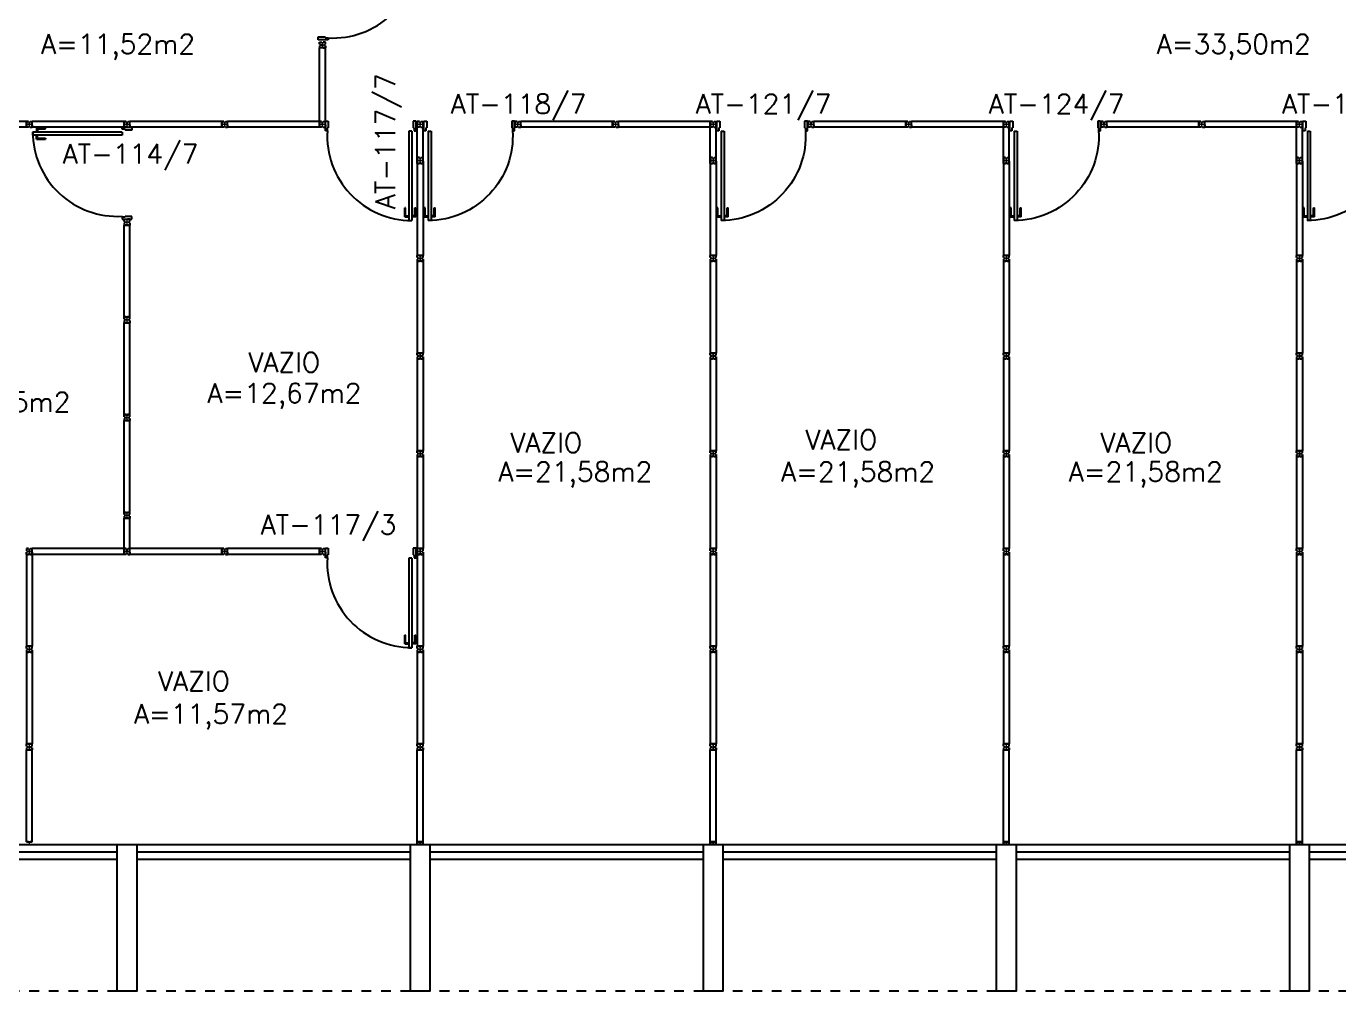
# Model space of a CAD drawing. Extents: x -250 to -5, y 354 to 449.
# Drawn here: x -123.63 to -110.19, y 365.33 to 375.27 of the extents above; entities that cross this region are included whole.
import ezdxf
from ezdxf.enums import TextEntityAlignment as Align

# ---------------------------------------------------------------- set-up
doc = ezdxf.new("R2010")
doc.units = 0
doc.header["$LTSCALE"] = 0.02
doc.header["$MEASUREMENT"] = 0
doc.header["$PDMODE"] = 98
doc.linetypes.add('HIDDEN2', pattern=[0.1875, 0.125, -0.0625])
doc.layers.get('0').update_dxf_attribs({"linetype": 'CONTINUOUS'})
doc.layers.get('DEFPOINTS').update_dxf_attribs({"linetype": 'CONTINUOUS'})
for name, color, linetype in [('DIV', 2, 'CONTINUOUS'), ('ESQ', 2, 'CONTINUOUS'), ('ESTR', 3, 'CONTINUOUS'), ('PROJ', 1, 'HIDDEN2'), ('TEXTO', 2, 'CONTINUOUS'), ('TEXTO-CENTRO-CUSTO', 2, 'CONTINUOUS'), ('TEXTO-ENDEREÇO', 2, 'CONTINUOUS'), ('ÁREA', 2, 'CONTINUOUS')]:
    doc.layers.add(name, color=color, linetype=linetype)
doc.styles.add('1', font='romans.shx')
doc.styles.get("Standard").update_dxf_attribs({"font": 'romans.shx'})
doc.styles.add('UNB-100', font='simplex.shx', dxfattribs={"height": 0.2})
doc.styles.add('UNB-100-1', font='simplex.shx', dxfattribs={"height": 0.2})
doc.dimstyles.new('1-600', dxfattribs={"dimtxt": 1.1, "dimasz": 2.5, "dimexe": 2, "dimexo": 4, "dimgap": 0.2, "dimtad": 1, "dimdec": 0, "dimzin": 4, "dimdsep": 46, "dimlunit": 6, "dimtxsty": '1', "dimblk1": 'NONE', "dimblk2": 'NONE', "dimsah": 1, "dimcen": 0, "dimclrd": 2, "dimclre": 2, "dimclrt": 2, "dimadec": 0, "dimazin": 0, "dimtfac": 1, "dimtdec": 0, "dimtmove": 2, "dimatfit": 3, "dimldrblk": 'NONE', "dimfxl": 0, "dimtolj": 1, "dimtzin": 0, "dimarcsym": 0})

# ---------------------------------------------------------------- blocks, each defined once
blk = doc.blocks.new('*D53')
at = {"color": 2, "linetype": 'ByBlock', "transparency": 16777216}
for p, q in [((-187.088, 351.649), (-187.088, 347.149)), ((-46.088, 351.649), (-46.088, 347.149)), ((-187.088, 349.149), (-46.088, 349.149))]:
    blk.add_line(p, q, dxfattribs=at)
at = {"layer": 'DEFPOINTS', "color": 0, "linetype": 'ByBlock', "transparency": 16777216}
for p in [(-187.088, 355.649), (-46.088, 355.649), (-46.088, 349.149)]:
    blk.add_point(p, dxfattribs=at)
at = {"color": 2, "linetype": 'ByBlock', "transparency": 16777216, "insert": (-116.588, 350.082), "char_height": 1.1, "attachment_point": 5, "style": '1'}
blk.add_mtext('\\A1;Biologia', dxfattribs=at)
blk = doc.blocks.new('_NONE')
at = {"color": 0, "linetype": 'ByBlock'}
blk.add_circle((0, 0), 0.25, dxfattribs=at)
blk = doc.blocks.new('DIV-TTS')
for p, q in [((-0.0051, 0), (0.0051, 0)), ((0, -0.0051), (0, 0.0051)), ((0.0205, 0.006), (0.03, 0.006)), ((0.0205, -0.006), (0.0205, 0.006)), ((0.03, 0.03), (0.97, 0.03)), ((0.03, 0.03), (0.03, -0.03)), ((0.03, 0.009), (0.03, 0.027)), ((0.03, 0.005), (0.03, -0.005)), ((0.97, 0.03), (0.97, -0.03)), ((0.9795, 0.006), (0.97, 0.006)), ((0.97, 0.005), (0.97, -0.005)), ((0.9795, -0.006), (0.9795, 0.006)), ((1.0051, 0), (0.9949, 0)), ((0.9949, 0), (1.0051, 0)), ((1, -0.0051), (1, 0.0051)), ((0.0205, -0.006), (0.03, -0.006)), ((0.03, -0.03), (0.03, -0.009)), ((0.03, -0.009), (0.03, -0.027)), ((0.03, -0.03), (0.97, -0.03)), ((0.9795, -0.006), (0.97, -0.006))]:
    blk.add_line(p, q)
blk = doc.blocks.new('MTINI-TTS')
for p, q in [((-0.03, 0.008), (-0.03, 0.03)), ((0.03, 0.03), (-0.03, 0.03)), ((-0.03, 0.008), (-0.02, 0.008)), ((-0.009, 0.03), (-0.027, 0.03)), ((-0.02, 0.008), (-0.02, 0)), ((-0.001, 0), (-0.02, 0)), ((-0.006, 0.02), (-0.006, 0.03)), ((-0.006, 0.023), (-0.006, 0.027)), ((-0.006, 0.02), (0.006, 0.02)), ((0.005, 0.03), (-0.005, 0.03)), ((0.005, 0), (-0.005, 0)), ((0.004, 0.02), (-0.004, 0.02)), ((0.02, 0), (-0.001, 0)), ((0, -0.005), (0, 0.005)), ((0.006, 0.02), (0.006, 0.03)), ((0.006, 0.023), (0.006, 0.027)), ((0.009, 0.03), (0.027, 0.03)), ((0.03, 0.008), (0.02, 0.008)), ((0.02, 0), (0.02, 0.008)), ((0.03, 0.008), (0.03, 0.03))]:
    blk.add_line(p, q)
blk = doc.blocks.new('DIVMT-TTS')
for p, q in [((-0.03, 0.03), (-0.03, 0.006)), ((-0.008, 0.03), (-0.03, 0.03)), ((-0.0185, 0.006), (-0.03, 0.006)), ((-0.0185, -0.006), (-0.0185, 0.006)), ((-0.008, 0.03), (-0.008, 0.02)), ((-0.008, 0.02), (0.008, 0.02)), ((-0.0051, 0), (0.0051, 0)), ((0.0051, 0), (-0.0051, 0)), ((-0.0051, 0), (0.0051, 0)), ((0, -0.0051), (0, 0.0051)), ((0, 0.0051), (0, -0.0051)), ((0.008, 0.03), (0.008, 0.02)), ((0.008, 0.03), (0.03, 0.03)), ((0.0205, 0.006), (0.03, 0.006)), ((0.0205, -0.006), (0.0205, 0.006)), ((0.0205, 0.006), (0.0205, -0.006)), ((0.0205, 0.006), (0.03, 0.006)), ((0.97, 0.03), (0.03, 0.03)), ((0.03, 0.006), (0.03, 0.03)), ((0.03, -0.03), (0.03, 0.03)), ((0.03, -0.005), (0.03, 0.005)), ((0.97, -0.03), (0.97, 0.03)), ((0.97, 0.03), (0.97, 0.009)), ((0.97, 0.009), (0.97, 0.027)), ((0.9795, 0.006), (0.97, 0.006)), ((0.97, -0.005), (0.97, 0.005)), ((0.9795, 0.006), (0.9795, -0.006)), ((1.0051, 0), (0.9949, 0)), ((1, 0.0051), (1, -0.0051)), ((-0.0185, -0.006), (-0.03, -0.006)), ((-0.03, -0.03), (-0.03, -0.006)), ((-0.008, -0.03), (-0.03, -0.03)), ((-0.008, -0.03), (-0.008, -0.02)), ((-0.008, -0.02), (0.008, -0.02)), ((0.008, -0.03), (0.008, -0.02)), ((0.008, -0.03), (0.03, -0.03)), ((0.0205, -0.006), (0.03, -0.006)), ((0.0205, -0.006), (0.03, -0.006)), ((0.03, -0.006), (0.03, -0.03)), ((0.97, -0.03), (0.03, -0.03)), ((0.9795, -0.006), (0.97, -0.006)), ((0.97, -0.009), (0.97, -0.027))]:
    blk.add_line(p, q)
blk = doc.blocks.new('MTT-TTS')
for p, q in [((-0.008, 0.03), (-0.03, 0.03)), ((-0.03, 0.03), (-0.03, 0.006)), ((-0.0185, 0.006), (-0.03, 0.006)), ((-0.0185, -0.006), (-0.0185, 0.006)), ((-0.008, 0.03), (-0.008, 0.02)), ((-0.008, 0.02), (0.008, 0.02)), ((-0.0051, 0), (0.0051, 0)), ((0, -0.0051), (0, 0.0051)), ((0.008, 0.03), (0.03, 0.03)), ((0.008, 0.03), (0.008, 0.02)), ((0.0205, -0.006), (0.0205, 0.006)), ((0.0205, 0.006), (0.03, 0.006)), ((0.03, 0.006), (0.03, 0.03)), ((-0.03, -0.03), (-0.03, -0.006)), ((-0.0185, -0.006), (-0.03, -0.006)), ((-0.008, -0.03), (-0.03, -0.03)), ((-0.008, -0.02), (0.008, -0.02)), ((-0.008, -0.03), (-0.008, -0.02)), ((0.008, -0.03), (0.008, -0.02)), ((0.008, -0.03), (0.03, -0.03)), ((0.0205, -0.006), (0.03, -0.006)), ((0.03, -0.006), (0.03, -0.03))]:
    blk.add_line(p, q)
blk = doc.blocks.new('PDV2E-TTS')
at = {"layer": 'DIV'}
for p, q in [((-0.967, 0.035), (-0.967, 0.05)), ((-0.967, 0.05), (-0.937, 0.05)), ((-0.967, -0.035), (-0.967, 0.035)), ((-0.937, 0.05), (-0.937, -0.02)), ((-0.068, 0.05), (-0.068, -0.02)), ((-0.038, 0.05), (-0.068, 0.05)), ((-0.038, 0.035), (-0.038, 0.05)), ((-0.038, -0.035), (-0.038, 0.035)), ((-0.967, -0.05), (-0.967, -0.035)), ((-0.947, -0.05), (-0.967, -0.05)), ((-0.947, -0.02), (-0.947, -0.05)), ((-0.947, -0.02), (-0.937, -0.02)), ((-0.083, -0.054), (-0.113, -0.054)), ((-0.113, -0.054), (-0.113, -0.969)), ((-0.083, -0.054), (-0.083, -0.969)), ((-0.059, -0.02), (-0.068, -0.02)), ((-0.059, -0.02), (-0.059, -0.05)), ((-0.059, -0.05), (-0.037, -0.05)), ((-0.038, -0.05), (-0.038, -0.035)), ((-0.113, -0.969), (-0.083, -0.969))]:
    blk.add_line(p, q, dxfattribs=at)
at = {"layer": 'DIV', "color": 1}
for p, q in [((-0.145, -0.839), (-0.155, -0.839)), ((-0.155, -0.929), (-0.155, -0.839)), ((-0.155, -0.929), (-0.115, -0.929)), ((-0.145, -0.919), (-0.145, -0.839)), ((-0.145, -0.919), (-0.115, -0.919)), ((-0.05, -0.919), (-0.08, -0.919)), ((-0.04, -0.929), (-0.08, -0.929)), ((-0.05, -0.839), (-0.04, -0.839)), ((-0.05, -0.919), (-0.05, -0.839)), ((-0.04, -0.929), (-0.04, -0.839))]:
    blk.add_line(p, q, dxfattribs=at)
blk.add_arc((-0.081, -0.101), 0.867, 176.6046, 269.9049, dxfattribs=at)
blk = doc.blocks.new('PDV2D-TTS')
at = {"layer": 'DIV'}
for p, q in [((0.03, 0.05), (0.06, 0.05)), ((0.03, 0.035), (0.03, 0.05)), ((0.03, -0.035), (0.03, 0.035)), ((0.06, 0.05), (0.06, -0.02)), ((0.941, 0.05), (0.941, -0.02)), ((0.971, 0.05), (0.941, 0.05)), ((0.971, 0.035), (0.971, 0.05)), ((0.971, -0.035), (0.971, 0.035)), ((0.03, -0.05), (0.03, -0.035)), ((0.05, -0.05), (0.03, -0.05)), ((0.05, -0.02), (0.06, -0.02)), ((0.05, -0.02), (0.05, -0.05)), ((0.079, -0.05), (0.109, -0.05)), ((0.079, -0.05), (0.079, -0.965)), ((0.109, -0.05), (0.109, -0.965)), ((0.951, -0.02), (0.941, -0.02)), ((0.951, -0.02), (0.951, -0.05)), ((0.951, -0.05), (0.971, -0.05)), ((0.971, -0.05), (0.971, -0.035)), ((0.109, -0.965), (0.079, -0.965))]:
    blk.add_line(p, q, dxfattribs=at)
at = {"layer": 'DIV', "color": 1}
for p, q in [((0.036, -0.925), (0.036, -0.835)), ((0.046, -0.835), (0.036, -0.835)), ((0.036, -0.925), (0.076, -0.925)), ((0.046, -0.915), (0.046, -0.835)), ((0.046, -0.915), (0.076, -0.915)), ((0.141, -0.915), (0.111, -0.915)), ((0.151, -0.925), (0.111, -0.925)), ((0.141, -0.915), (0.141, -0.835)), ((0.141, -0.835), (0.151, -0.835)), ((0.151, -0.925), (0.151, -0.835))]:
    blk.add_line(p, q, dxfattribs=at)
blk.add_arc((0.076, -0.1), 0.865, 270, 3.3214, dxfattribs=at)

msp = doc.modelspace()

# ---------------------------------------------------------------- linework, layer by layer
at = {"layer": 'DIV'}
for p, q in [((-120.626, 375.087), (-120.626, 375.109)), ((-120.626, 375.109), (-120.602, 375.109)), ((-120.626, 375.087), (-120.616, 375.087)), ((-120.626, 375.071), (-120.616, 375.071)), ((-120.626, 375.071), (-120.626, 375.049)), ((-120.616, 375.087), (-120.616, 375.071)), ((-120.602, 375.098), (-120.602, 375.109)), ((-120.59, 375.098), (-120.602, 375.098)), ((-120.591, 375.079), (-120.601, 375.079)), ((-120.601, 375.079), (-120.591, 375.079)), ((-120.596, 375.085), (-120.596, 375.074)), ((-120.596, 375.074), (-120.596, 375.085)), ((-120.596, 375.085), (-120.596, 375.074)), ((-120.59, 375.098), (-120.59, 375.109)), ((-120.566, 375.109), (-120.59, 375.109)), ((-120.566, 375.087), (-120.576, 375.087)), ((-120.576, 375.087), (-120.576, 375.071)), ((-120.566, 375.071), (-120.576, 375.071)), ((-120.566, 375.087), (-120.566, 375.109)), ((-120.566, 375.071), (-120.566, 375.049)), ((-120.626, 374.297), (-120.626, 375.049)), ((-120.602, 375.049), (-120.626, 375.049)), ((-120.566, 375.049), (-120.626, 375.049)), ((-120.602, 375.059), (-120.602, 375.049)), ((-120.59, 375.059), (-120.602, 375.059)), ((-120.602, 375.059), (-120.59, 375.059)), ((-120.602, 375.059), (-120.602, 375.049)), ((-120.591, 375.049), (-120.601, 375.049)), ((-120.59, 375.059), (-120.59, 375.049)), ((-120.59, 375.059), (-120.59, 375.049)), ((-120.59, 375.049), (-120.566, 375.049)), ((-120.566, 374.297), (-120.566, 375.049)), ((-119.626, 373.891), (-119.626, 374.297)), ((-119.566, 373.867), (-119.566, 374.297)), ((-116.626, 373.891), (-116.626, 374.297)), ((-116.566, 373.867), (-116.566, 374.297)), ((-113.626, 373.891), (-113.626, 374.297)), ((-113.566, 373.867), (-113.566, 374.297)), ((-110.626, 373.891), (-110.626, 374.297)), ((-110.566, 373.867), (-110.566, 374.297)), ((-122.626, 370.275), (-122.626, 370.297)), ((-122.626, 370.297), (-122.602, 370.297)), ((-122.626, 370.275), (-122.616, 370.275)), ((-122.626, 370.259), (-122.616, 370.259)), ((-122.626, 370.259), (-122.626, 370.237)), ((-122.626, 369.927), (-122.626, 370.237)), ((-122.602, 370.237), (-122.626, 370.237)), ((-122.626, 370.237), (-122.566, 370.237)), ((-122.616, 370.275), (-122.616, 370.259)), ((-122.602, 370.286), (-122.602, 370.297)), ((-122.602, 370.286), (-122.59, 370.286)), ((-122.602, 370.247), (-122.59, 370.247)), ((-122.602, 370.247), (-122.602, 370.237)), ((-122.59, 370.247), (-122.602, 370.247)), ((-122.602, 370.247), (-122.602, 370.237)), ((-122.601, 370.267), (-122.591, 370.267)), ((-122.591, 370.267), (-122.601, 370.267)), ((-122.601, 370.237), (-122.591, 370.237)), ((-122.596, 370.272), (-122.596, 370.262)), ((-122.596, 370.262), (-122.596, 370.272)), ((-122.596, 370.272), (-122.596, 370.262)), ((-122.59, 370.286), (-122.59, 370.297)), ((-122.566, 370.297), (-122.59, 370.297)), ((-122.59, 370.247), (-122.59, 370.237)), ((-122.59, 370.247), (-122.59, 370.237)), ((-122.59, 370.237), (-122.566, 370.237)), ((-122.566, 370.275), (-122.576, 370.275)), ((-122.576, 370.275), (-122.576, 370.259)), ((-122.566, 370.259), (-122.576, 370.259)), ((-122.566, 370.275), (-122.566, 370.297)), ((-122.566, 370.259), (-122.566, 370.237)), ((-122.566, 369.927), (-122.566, 370.237))]:
    msp.add_line(p, q, dxfattribs=at)
at = {"layer": 'ESQ', "color": 1}
for p, q in [((-125.496, 366.897), (-122.696, 366.897)), ((-122.496, 366.897), (-119.696, 366.897)), ((-119.496, 366.897), (-116.696, 366.897)), ((-116.496, 366.897), (-113.696, 366.897)), ((-113.496, 366.897), (-110.696, 366.897)), ((-110.496, 366.897), (-107.696, 366.897)), ((-125.496, 366.822), (-122.696, 366.822)), ((-125.496, 366.747), (-122.696, 366.747)), ((-122.496, 366.822), (-119.696, 366.822)), ((-122.496, 366.747), (-119.696, 366.747)), ((-119.496, 366.822), (-116.696, 366.822)), ((-119.496, 366.747), (-116.696, 366.747)), ((-116.496, 366.822), (-113.696, 366.822)), ((-116.496, 366.747), (-113.696, 366.747)), ((-113.496, 366.822), (-110.696, 366.822)), ((-113.496, 366.747), (-110.696, 366.747)), ((-110.496, 366.822), (-107.696, 366.822)), ((-110.496, 366.747), (-107.696, 366.747))]:
    msp.add_line(p, q, dxfattribs=at)
at = {"layer": 'ESTR'}
for points in [[(-122.496, 366.897), (-122.496, 365.397), (-122.696, 365.397), (-122.696, 366.897)], [(-119.496, 366.897), (-119.496, 365.397), (-119.696, 365.397), (-119.696, 366.897)], [(-116.496, 366.897), (-116.496, 365.397), (-116.696, 365.397), (-116.696, 366.897)], [(-113.496, 366.897), (-113.496, 365.397), (-113.696, 365.397), (-113.696, 366.897)], [(-110.496, 366.897), (-110.496, 365.397), (-110.696, 365.397), (-110.696, 366.897)]]:
    msp.add_lwpolyline(points, close=True, dxfattribs=at)
at = {"layer": 'PROJ'}
for p, q in [((-122.696, 365.397), (-125.496, 365.397)), ((-119.696, 365.397), (-122.496, 365.397)), ((-116.696, 365.397), (-119.496, 365.397)), ((-113.696, 365.397), (-116.496, 365.397)), ((-110.696, 365.397), (-113.496, 365.397)), ((-107.696, 365.397), (-110.496, 365.397))]:
    msp.add_line(p, q, dxfattribs=at)

# ---------------------------------------------------------------- block references
at = {"layer": 'DIV'}
for name, p, rotation in [('PDV2E-TTS', (-120.588, 376.099), 90), ('PDV2D-TTS', (-122.596, 374.267), 270), ('DIVMT-TTS', (-119.596, 372.897), 90), ('DIVMT-TTS', (-116.596, 372.897), 90), ('DIVMT-TTS', (-113.596, 372.897), 90), ('DIVMT-TTS', (-110.596, 372.897), 90), ('DIVMT-TTS', (-122.596, 373.267), 270), ('DIVMT-TTS', (-119.596, 371.897), 90), ('DIVMT-TTS', (-116.596, 371.897), 90), ('DIVMT-TTS', (-113.596, 371.897), 90), ('DIVMT-TTS', (-110.596, 371.897), 90), ('DIVMT-TTS', (-122.596, 372.267), 270), ('DIVMT-TTS', (-119.596, 370.897), 90), ('DIVMT-TTS', (-116.596, 370.897), 90), ('DIVMT-TTS', (-113.596, 370.897), 90), ('DIVMT-TTS', (-110.596, 370.897), 90), ('DIVMT-TTS', (-122.596, 371.267), 270), ('DIVMT-TTS', (-119.596, 369.897), 90), ('DIVMT-TTS', (-116.596, 369.897), 90), ('DIVMT-TTS', (-113.596, 369.897), 90), ('DIVMT-TTS', (-110.596, 369.897), 90), ('DIVMT-TTS', (-123.596, 368.897), 90), ('DIVMT-TTS', (-119.596, 368.897), 90), ('DIVMT-TTS', (-116.596, 368.897), 90), ('DIVMT-TTS', (-113.596, 368.897), 90), ('DIVMT-TTS', (-110.596, 368.897), 90), ('DIVMT-TTS', (-123.596, 367.897), 90), ('DIVMT-TTS', (-119.596, 367.897), 90), ('DIVMT-TTS', (-116.596, 367.897), 90), ('DIVMT-TTS', (-113.596, 367.897), 90), ('DIVMT-TTS', (-110.596, 367.897), 90), ('DIV-TTS', (-123.596, 366.897), 90), ('DIV-TTS', (-119.596, 366.897), 90), ('DIV-TTS', (-116.596, 366.897), 90), ('DIV-TTS', (-113.596, 366.897), 90), ('DIV-TTS', (-110.596, 366.897), 90)]:
    msp.add_blockref(name, p, dxfattribs=dict(at, rotation=rotation))
for name, p in [('DIVMT-TTS', (-124.596, 374.267)), ('DIVMT-TTS', (-123.596, 374.267)), ('DIVMT-TTS', (-122.596, 374.267)), ('DIVMT-TTS', (-121.596, 374.267)), ('MTT-TTS', (-120.596, 374.267)), ('PDV2E-TTS', (-119.599, 374.251)), ('MTT-TTS', (-119.596, 374.267)), ('DIVMT-TTS', (-118.596, 374.267)), ('DIVMT-TTS', (-117.596, 374.267)), ('MTT-TTS', (-116.596, 374.267)), ('MTT-TTS', (-116.596, 374.267)), ('DIVMT-TTS', (-115.596, 374.267)), ('DIVMT-TTS', (-114.596, 374.267)), ('MTT-TTS', (-113.596, 374.267)), ('MTT-TTS', (-113.596, 374.267)), ('DIVMT-TTS', (-112.596, 374.267)), ('DIVMT-TTS', (-111.596, 374.267)), ('MTT-TTS', (-110.596, 374.267)), ('MTT-TTS', (-110.596, 374.267)), ('MTT-TTS', (-119.596, 373.897)), ('MTT-TTS', (-116.596, 373.897)), ('MTT-TTS', (-113.596, 373.897)), ('MTT-TTS', (-110.596, 373.897)), ('DIVMT-TTS', (-123.596, 369.897)), ('DIVMT-TTS', (-122.596, 369.897)), ('DIVMT-TTS', (-121.596, 369.897)), ('MTT-TTS', (-120.596, 369.897)), ('PDV2E-TTS', (-119.599, 369.881)), ('MTINI-TTS', (-119.596, 366.897)), ('MTINI-TTS', (-116.596, 366.897)), ('MTINI-TTS', (-113.596, 366.897)), ('MTINI-TTS', (-110.596, 366.897))]:
    msp.add_blockref(name, p, dxfattribs=at)
at = {"layer": 'DIV', "xscale": -1}
for p in [(-119.596, 374.251), (-116.598, 374.251), (-113.598, 374.251), (-110.598, 374.251)]:
    msp.add_blockref('PDV2E-TTS', p, dxfattribs=at)

# ---------------------------------------------------------------- texts
at = {"layer": 'TEXTO'}
for p in [(-121.356, 371.732), (-118.674, 370.91), (-115.654, 370.94), (-112.634, 370.91), (-122.279, 368.47)]:
    msp.add_text('VAZIO', height=0.2, dxfattribs=at).set_placement(p)
at = {"layer": 'TEXTO-ENDEREÇO', "style": 'UNB-100-1'}
msp.add_text('AT-117/7', height=0.2, rotation=90, dxfattribs=at).set_placement((-119.852, 373.4))
for s, p in [('AT-118/7', (-119.283, 374.377)), ('AT-121/7', (-116.776, 374.377)), ('AT-124/7', (-113.776, 374.377)), ('AT-127/7', (-110.776, 374.377)), ('AT-114/7', (-123.255, 373.866)), ('AT-117/3', (-121.229, 370.072))]:
    msp.add_text(s, height=0.2, dxfattribs=at).set_placement(p)
at = {"layer": 'ÁREA', "style": 'UNB-100'}
for s, p in [('A=11,52m2', (-122.688, 374.99)), ('A=33,50m2', (-111.268, 374.99)), ('A=12,67m2', (-120.985, 371.417)), ('A=18,55m2', (-123.964, 371.326)), ('A=21,58m2', (-118.008, 370.614)), ('A=21,58m2', (-115.113, 370.614)), ('A=21,58m2', (-112.169, 370.614)), ('A=11,57m2', (-121.737, 368.135))]:
    msp.add_text(s, height=0.2, dxfattribs=at).set_placement(p, align=Align.CENTER)

# ---------------------------------------------------------------- dimensions: what is measured, and where the dimension line sits
at = {"layer": 'TEXTO-CENTRO-CUSTO'}
dim = msp.add_aligned_dim(p1=(-197.696, 365.397), p2=(-56.696, 365.397), distance=-6.5, text='Biologia', dimstyle='1-600', dxfattribs=at)
dim.commit()
dim.dimension.update_dxf_attribs({"geometry": '*D53', "text_midpoint": (-127.196, 359.831), "insert": (-10.608, 9.749)})

doc.saveas('drawing.dxf')
